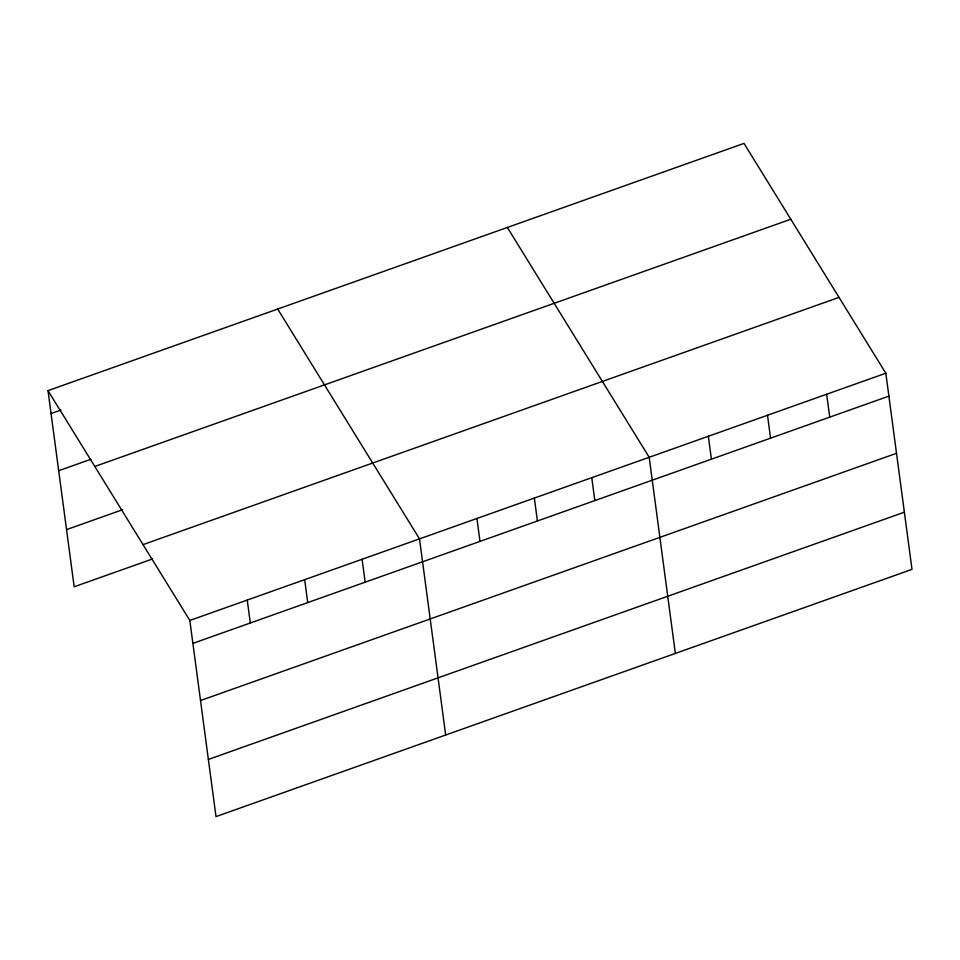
<?xml version="1.0" encoding="UTF-8"?>
<svg xmlns="http://www.w3.org/2000/svg" width="960" height="960" viewBox="0 0 960 960"><rect width="100%" height="100%" fill="white"/><g stroke="black" fill="none" stroke-linecap="round" stroke-linejoin="round"><path stroke-width="1.44" d="M48 390.636L744 143.4L885.828 373.224L912 569.364L216 816.6L189.828 620.46L48 390.636L74.172 586.776L152.592 558.924M51.06 413.556L60.864 410.076M58.68 470.724L90.9 459.276M94.8 466.476L790.8 219.24M66.54 529.62L122.568 509.712M143.028 544.62L839.028 297.384M189.828 620.46L885.828 373.224M192.888 643.38L888.888 396.132M200.52 700.536L896.52 453.3M208.38 759.432L904.368 512.196M507.36 227.46L649.188 457.284L675.36 653.424M277.68 309.048L419.508 538.872L445.68 735.012M826.668 394.236L829.728 417.156M767.508 415.248L770.568 438.168M708.348 436.272L711.408 459.18M591.768 477.684L594.828 500.592M534.348 498.072L537.408 520.992M476.928 518.472L479.988 541.392M362.088 559.272L365.148 582.18M304.668 579.672L307.728 602.58M247.248 600.06L250.308 622.98"/></g></svg>
